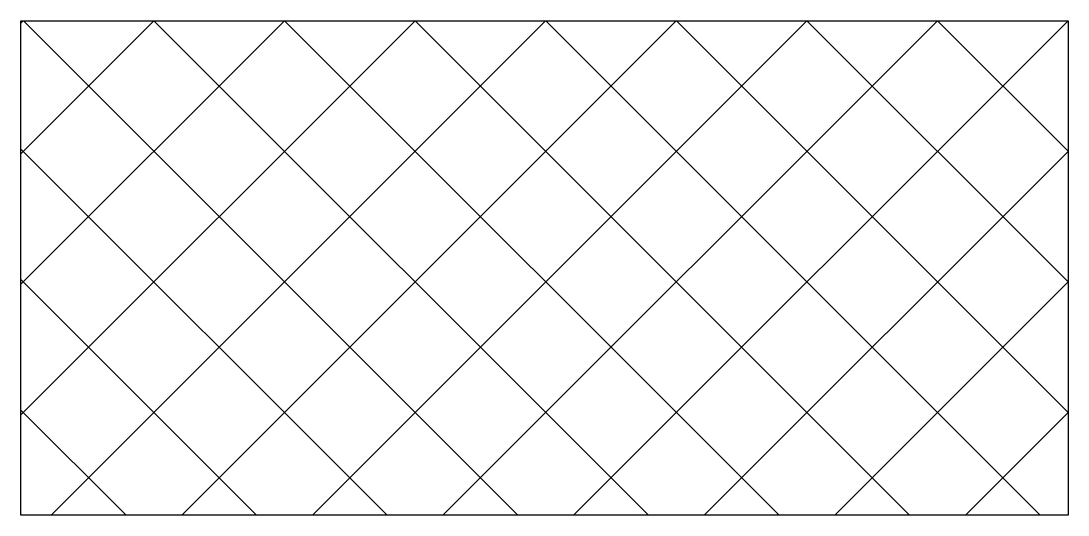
# Model space of a CAD drawing. Header units: millimetres. Extents: x 0.5 to 18.6, y 0.8 to 9.3.
import ezdxf

# ---------------------------------------------------------------- set-up
doc = ezdxf.new("R2010")
doc.units = ezdxf.units.MM

msp = doc.modelspace()

# ---------------------------------------------------------------- hatches: boundary and pattern name
h = msp.add_hatch()
h.set_pattern_fill('ANSI37', color=256, scale=0.5, angle=180)
h.set_pattern_definition([(225, (18.55, 9.3498), (1.12253, -1.12253), []), (315, (18.55, 9.3498), (1.12253, 1.12253), [])])
h.paths.add_polyline_path([(0.55, 0.85), (18.55, 0.85), (18.55, 9.35), (0.55, 9.35)])

# ---------------------------------------------------------------- linework, layer by layer
msp.add_lwpolyline([(0.55, 0.85), (0.55, 9.35), (18.55, 9.35), (18.55, 0.85), (0.55, 0.85)], close=True)

doc.saveas('drawing.dxf')
